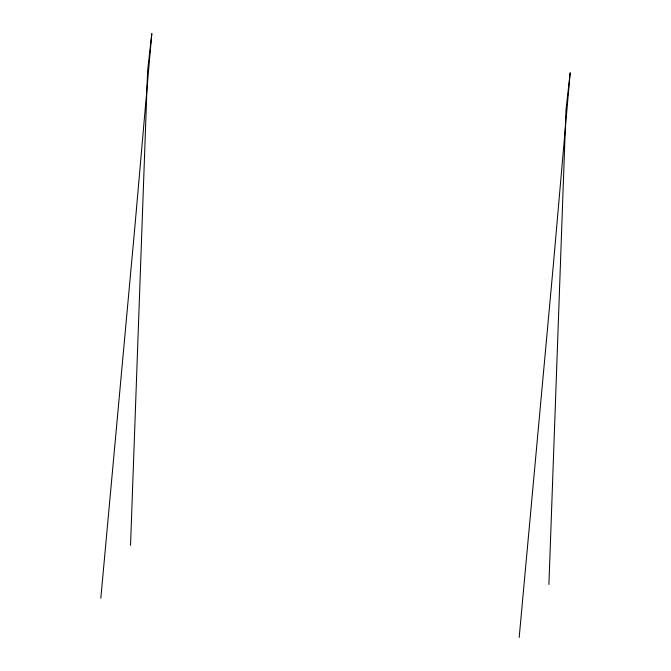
<?xml version="1.0" encoding="UTF-8"?>
<svg xmlns="http://www.w3.org/2000/svg" width="671" height="671" viewBox="0 0 671 671"><rect width="100%" height="100%" fill="white"/><g stroke="black" fill="none" stroke-linecap="round" stroke-linejoin="round"><path stroke-width="1.01" d="M130.543 545.305L147.586 71.051L151.814 33.55L134.963 225.859L100.818 598.238M548.912 584.516L565.955 110.254L570.182 72.762L553.332 265.062L519.186 637.45"/></g></svg>
